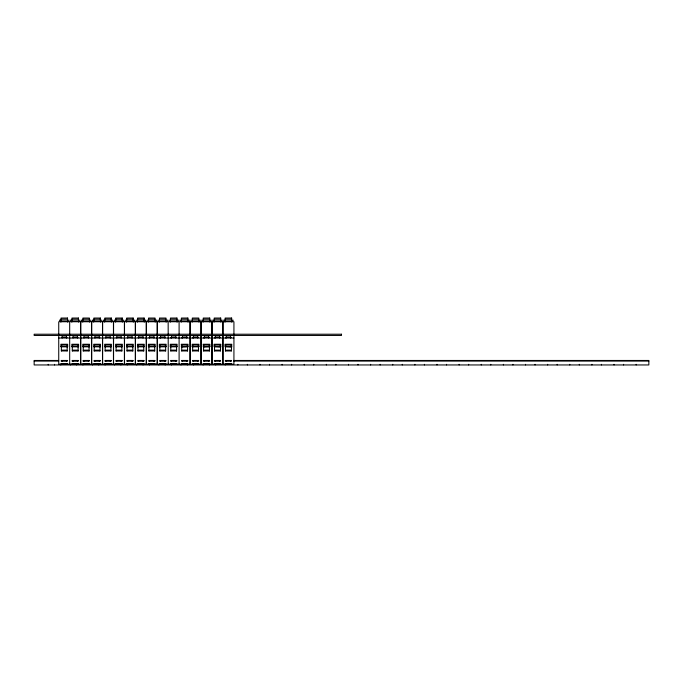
<?xml version="1.0" encoding="UTF-8"?>
<svg xmlns="http://www.w3.org/2000/svg" width="683" height="683" viewBox="0 0 683 683"><rect width="100%" height="100%" fill="white"/><g stroke="black" fill="none" stroke-linecap="round" stroke-linejoin="round"><path stroke-width="1.02" d="M67.651 346.657L60.889 346.657L60.889 344.258L67.651 344.258L67.651 346.657L60.889 346.657M78.596 346.657L71.835 346.657L71.835 344.258L78.596 344.258L78.596 346.657L71.835 346.657M89.533 346.657L82.771 346.657L82.771 344.258L89.533 344.258L89.533 346.657L82.771 346.657M100.478 346.657L93.716 346.657L93.716 344.258L100.478 344.258L100.478 346.657L93.716 346.657M111.414 346.657L104.653 346.657L104.653 344.258L111.414 344.258L111.414 346.657L104.653 346.657M122.359 346.657L115.598 346.657L115.598 344.258L122.359 344.258L122.359 346.657L115.598 346.657M133.305 346.657L126.543 346.657L126.543 344.258L133.305 344.258L133.305 346.657L126.543 346.657M144.241 346.657L137.479 346.657L137.479 344.258L144.241 344.258L144.241 346.657L137.479 346.657M155.186 346.657L148.424 346.657L148.424 344.258L155.186 344.258L155.186 346.657L148.424 346.657M166.123 346.657L159.361 346.657L159.361 344.258L166.123 344.258L166.123 346.657L159.361 346.657M177.068 346.657L170.306 346.657L170.306 344.258L177.068 344.258L177.068 346.657L170.306 346.657M188.013 346.657L181.712 346.998L181.251 344.258L188.013 344.258L188.013 346.657L181.251 346.657M198.949 346.657L192.188 346.657L192.188 344.258L198.949 344.258L198.949 346.657L192.188 346.657M209.894 346.657L203.594 346.998L203.133 344.258L209.894 344.258L209.894 346.657L203.133 346.657M220.37 346.998L214.53 346.648L214.53 350.951L220.37 350.951L220.831 344.258L214.069 344.258L214.069 346.657L220.831 346.657M231.315 346.998L225.475 346.648L225.475 350.951L231.315 350.951L231.776 344.258L225.014 344.258L225.014 346.657L231.776 346.657M61.009 319.217L67.532 319.217M71.954 319.217L78.468 319.217M82.899 319.217L89.413 319.217M93.836 319.217L100.35 319.217M104.781 319.217L111.295 319.217M115.717 319.217L122.24 319.217M126.662 319.217L133.176 319.217M137.607 319.217L144.122 319.217M148.544 319.217L155.058 319.217M159.489 319.217L166.003 319.217M170.426 319.217L176.948 319.217M181.371 319.217L187.885 319.217M192.316 319.217L198.83 319.217M203.252 319.217L209.766 319.217M214.197 319.217L220.711 319.217M225.134 319.217L231.657 319.217M82.899 320.916L89.413 320.916L89.413 318.047L82.899 318.047L82.771 322.077M155.058 320.916L148.544 320.916L148.544 318.047L155.058 318.047L155.186 322.077M166.003 320.916L159.489 320.916L159.489 318.047L166.003 318.047L166.123 322.077M192.316 320.916L198.83 320.916L198.83 318.047L192.316 318.047L192.188 322.077M61.504 337.411L67.036 337.411M72.449 337.411L77.982 337.411M83.386 337.411L88.918 337.411M94.331 337.411L99.863 337.411M105.267 337.411L110.8 337.411M116.212 337.411L121.745 337.411M127.158 337.411L132.69 337.411M138.094 337.411L143.626 337.411M149.039 337.411L154.571 337.411M159.976 337.411L165.508 337.411M170.921 337.411L176.453 337.411M181.866 337.411L187.398 337.411M192.802 337.411L198.335 337.411M203.747 337.411L209.28 337.411M214.684 337.411L220.216 337.411M225.629 337.411L231.161 337.411M58.738 338.025L159.745 338.025M159.976 338.025L170.69 338.025M170.921 338.025L181.635 338.025M181.866 338.025L192.572 338.025M192.802 338.025L203.517 338.025M203.747 338.025L214.453 338.025M214.684 338.025L225.399 338.025M225.629 338.025L233.928 338.025M61.35 346.998L61.35 350.951L67.19 350.951L67.19 346.998M72.287 346.998L72.296 350.951L78.135 350.951L78.127 346.998M83.232 346.998L83.232 350.951L89.072 350.951L89.072 346.998M94.177 346.998L94.177 350.951L100.017 350.951L100.017 346.998M105.114 346.998L105.114 350.951L110.953 350.951L110.953 346.998M116.059 346.998L116.059 350.951L121.898 350.951L121.898 346.998M126.995 346.998L127.004 350.951L132.844 350.951L132.835 346.998M137.94 346.998L137.94 350.951L143.78 350.951L143.78 346.998M148.885 346.998L148.885 350.951L154.725 350.951L154.725 346.998M159.822 346.998L159.822 350.951L165.662 350.951L165.662 346.998M170.767 346.998L170.767 350.951L176.607 350.951L176.607 346.998M181.712 346.998L181.712 350.951L187.552 350.951L187.552 346.998M192.649 346.998L192.649 350.951L198.488 350.951L198.488 346.998M203.594 346.998L203.594 350.951L209.433 350.951L209.433 346.998M58.695 360.462L34.15 360.462L34.15 364.953L648.85 364.953L648.85 360.462L233.714 360.462M34.15 361.085L58.695 361.085M233.714 361.085L648.85 361.085M61.197 363.843L67.344 363.843M72.142 363.843L78.289 363.843M83.078 363.843L89.225 363.843M94.023 363.843L100.17 363.843M104.96 363.843L111.107 363.843M115.905 363.843L122.052 363.843M126.85 363.843L132.997 363.843M137.787 363.843L143.934 363.843M148.732 363.843L154.879 363.843M159.668 363.843L165.815 363.843M170.613 363.843L176.76 363.843M181.558 363.843L187.705 363.843M192.495 363.843L198.642 363.843M203.44 363.843L209.587 363.843M214.377 363.843L220.524 363.843M225.322 363.843L231.469 363.843M636.172 364.338L636.172 364.953M623.57 364.338L623.57 364.953M614.043 364.338L614.043 364.953M601.441 364.338L601.441 364.953M591.913 364.338L591.913 364.953M579.312 364.338L579.312 364.953M569.784 364.338L569.784 364.953M557.183 364.338L557.183 364.953M547.655 364.338L547.655 364.953M535.054 364.338L535.054 364.953M525.526 364.338L525.526 364.953M512.924 364.338L512.924 364.953M503.397 364.338L503.397 364.953M490.795 364.338L490.795 364.953M481.267 364.338L481.267 364.953M468.666 364.338L468.666 364.953M459.138 364.338L459.138 364.953M446.537 364.338L446.537 364.953M437.009 364.338L437.009 364.953M424.408 364.338L424.408 364.953M414.88 364.338L414.88 364.953M402.278 364.338L402.278 364.953M392.751 364.338L392.751 364.953M380.149 364.338L380.149 364.953M370.621 364.338L370.621 364.953M358.02 364.338L358.02 364.953M348.492 364.338L348.492 364.953M335.891 364.338L335.891 364.953M326.372 364.338L326.372 364.953M313.762 364.338L313.762 364.953M304.242 364.338L304.242 364.953M291.641 364.338L291.641 364.953M282.113 364.338L282.113 364.953M269.512 364.338L269.512 364.953M259.984 364.338L259.984 364.953M247.383 364.338L247.383 364.953M237.855 364.338L237.855 364.953M233.928 321.744L233.928 364.15L58.738 364.15L58.738 321.744M233.005 320.011L233.005 321.736L223.785 321.736L223.785 320.011M231.776 320.011L231.776 322.077M231.469 363.715L231.469 364.15M230.854 346.657L230.854 345.069L225.936 345.069L225.936 346.657M230.606 360.462L230.606 361.205M230.547 338.025L230.547 335.874L226.244 335.874L226.244 338.025M226.184 360.462L226.184 361.205M225.322 363.715L225.322 364.15M225.253 364.338L225.253 364.953M225.014 320.011L225.014 322.077M222.982 321.744L222.982 364.15M222.863 321.744L222.863 364.15M222.06 320.011L222.06 321.736L212.84 321.736L212.84 320.011M220.831 320.011L220.831 322.077M220.524 363.715L220.524 364.15M219.909 346.657L219.909 345.069L214.991 345.069L214.991 346.657M219.67 360.462L219.67 361.205M219.602 338.025L219.602 335.874L215.299 335.874L215.299 338.025M215.726 364.338L215.726 364.953M215.239 360.462L215.239 361.205M214.377 363.715L214.377 364.15M214.069 320.011L214.069 322.077M212.046 321.744L212.046 364.15M211.918 321.744L211.918 364.15M211.124 320.011L211.124 321.736L201.903 321.736L201.903 320.011M209.894 320.011L209.894 322.077M209.587 363.715L209.587 364.15M209.425 364.338L209.425 364.953M208.972 346.657L208.972 345.069L204.055 345.069L204.055 346.657M208.725 360.462L208.725 361.205M208.665 338.025L208.665 335.874L204.362 335.874L204.362 338.025M204.302 360.462L204.302 361.205M203.44 363.715L203.44 364.15M203.133 320.011L203.133 322.077M203.124 364.338L203.124 364.953M201.101 321.744L201.101 364.15M200.981 321.744L200.981 364.15M200.179 320.011L200.179 321.736L190.958 321.736L190.958 320.011M198.949 320.011L198.949 322.077M198.642 363.715L198.642 364.15M198.027 346.657L198.027 345.069L193.11 345.069L193.11 346.657M197.78 360.462L197.78 361.205M197.72 338.025L197.72 335.874L193.417 335.874L193.417 338.025M193.596 364.338L193.596 364.953M193.357 360.462L193.357 361.205M192.495 363.715L192.495 364.15M190.164 321.744L190.164 364.15M190.036 321.744L190.036 364.15M189.242 320.011L189.242 321.736L180.022 321.736L180.022 320.011M188.013 320.011L188.013 322.077M187.705 363.715L187.705 364.15M187.296 364.338L187.296 364.953M187.091 346.657L187.091 345.069L182.173 345.069L182.173 346.657M186.783 338.025L186.783 335.874L182.481 335.874L182.481 338.025M186.843 360.462L186.843 361.205M182.412 360.462L182.412 361.205M181.558 363.715L181.558 364.15M181.251 320.011L181.251 322.077M180.995 364.338L180.995 364.953M179.1 321.744L179.1 364.15M178.297 320.011L178.297 321.736L169.077 321.736L169.077 320.011M177.068 320.011L177.068 322.077M176.76 363.715L176.76 364.15M176.146 346.657L176.146 345.069L171.228 345.069L171.228 346.657M175.838 338.025L175.838 335.874L171.535 335.874L171.535 338.025M175.898 360.462L175.898 361.205M171.476 360.462L171.476 361.205M171.467 364.338L171.467 364.953M170.613 363.715L170.613 364.15M170.306 320.011L170.306 322.077M168.155 321.744L168.274 364.15M167.352 320.011L167.352 321.736L158.132 321.736L158.132 320.011M165.815 363.715L165.815 364.15M165.201 346.657L165.201 345.069L160.283 345.069L160.283 346.657M165.166 364.338L165.166 364.953M164.893 338.025L164.893 335.874L160.59 335.874L160.59 338.025M164.962 360.462L164.962 361.205M160.531 360.462L160.531 361.205M159.668 363.715L159.668 364.15M159.361 320.011L159.361 322.077M158.866 364.338L158.866 364.953M157.338 321.744L157.338 364.15M157.21 321.744L157.21 364.15M156.416 320.011L156.416 321.736L147.195 321.736L147.195 320.011M154.879 363.715L154.879 364.15M154.264 346.657L154.264 345.069L149.346 345.069L149.346 346.657M153.957 338.025L153.957 335.874L149.654 335.874L149.654 338.025M154.017 360.462L154.017 361.205M149.594 360.462L149.594 361.205M149.338 364.338L149.338 364.953M148.732 363.715L148.732 364.15M148.424 320.011L148.424 322.077M146.393 321.744L146.393 364.15M146.273 321.744L146.273 364.15M145.47 320.011L145.47 321.736L136.25 321.736L136.25 320.011M144.241 320.011L144.241 322.077M143.934 363.715L143.934 364.15M143.319 346.657L143.319 345.069L138.401 345.069L138.401 346.657M143.012 338.025L143.012 335.874L138.709 335.874L138.709 338.025M143.071 360.462L143.071 361.205M143.037 364.338L143.037 364.953M138.649 360.462L138.649 361.205M137.787 363.715L137.787 364.15M137.479 320.011L137.479 322.077M136.737 364.338L136.737 364.953M135.456 321.744L135.456 364.15M135.328 321.744L135.328 364.15M134.534 320.011L134.534 321.736L125.313 321.736L125.313 320.011M133.305 320.011L133.305 322.077M132.997 363.715L132.997 364.15M132.382 346.657L132.382 345.069L127.465 345.069L127.465 346.657M132.075 338.025L132.075 335.874L127.772 335.874L127.772 338.025M132.135 360.462L132.135 361.205M127.704 360.462L127.704 361.205M127.209 364.338L127.209 364.953M126.85 363.715L126.85 364.15M126.543 320.011L126.543 322.077M124.511 321.744L124.511 364.15M124.391 321.744L124.391 364.15M123.589 320.011L123.589 321.736L114.368 321.736L114.368 320.011M122.359 320.011L122.359 322.077M122.052 363.715L122.052 364.15M121.437 346.657L121.437 345.069L116.52 345.069L116.52 346.657M121.19 360.462L121.19 361.205M121.13 338.025L121.13 335.874L116.827 335.874L116.827 338.025M120.908 364.338L120.908 364.953M116.767 360.462L116.767 361.205M115.905 363.715L115.905 364.15M115.598 320.011L115.598 322.077M114.607 364.338L114.607 364.953M113.566 321.744L113.566 364.15M113.446 321.744L113.446 364.15M112.644 320.011L112.644 321.736L103.423 321.736L103.423 320.011M111.414 320.011L111.414 322.077M111.107 363.715L111.107 364.15M110.492 346.657L110.492 345.069L105.575 345.069L105.575 346.657M110.253 360.462L110.253 361.205M110.185 338.025L110.185 335.874L105.882 335.874L105.882 338.025M105.822 360.462L105.822 361.205M104.96 363.715L104.96 364.15M105.08 364.338L105.08 364.953M104.653 320.011L104.653 322.077M102.629 321.744L102.629 364.15M102.501 321.744L102.501 364.15M101.707 320.011L101.707 321.736L92.487 321.736L92.487 320.011M100.478 320.011L100.478 322.077M100.17 363.715L100.17 364.15M99.556 346.657L99.556 345.069L94.638 345.069L94.638 346.657M99.308 360.462L99.308 361.205M99.248 338.025L99.248 335.874L94.946 335.874L94.946 338.025M98.779 364.338L98.779 364.953M94.886 360.462L94.886 361.205M94.023 363.715L94.023 364.15M93.716 320.011L93.716 322.077M92.478 364.338L92.478 364.953M91.684 321.744L91.684 364.15M91.565 321.744L91.565 364.15M90.762 320.011L90.762 321.736L81.542 321.736L81.542 320.011M89.533 320.011L89.533 322.077M89.225 363.715L89.225 364.15M88.611 346.657L88.611 345.069L83.693 345.069L83.693 346.657M88.363 360.462L88.363 361.205M88.303 338.025L88.303 335.874L84 335.874L84 338.025M83.941 360.462L83.941 361.205M83.078 363.715L83.078 364.15M82.95 364.338L82.95 364.953M80.748 321.744L80.748 364.15M80.62 321.744L80.62 364.15M79.826 320.011L79.826 321.736L70.605 321.736L70.605 320.011M78.596 320.011L78.596 322.077M78.289 363.715L78.289 364.15M77.674 346.657L77.674 345.069L72.757 345.069L72.757 346.657M77.367 338.025L77.367 335.874L73.064 335.874L73.064 338.025M77.427 360.462L77.427 361.205M76.65 364.338L76.65 364.953M72.996 360.462L72.996 361.205M72.142 363.715L72.142 364.15M71.835 320.011L71.835 322.077M70.349 364.338L70.349 364.953M69.683 321.744L69.683 364.15M68.881 320.011L68.881 321.736L59.66 321.736L59.66 320.011M67.651 320.011L67.651 322.077M67.344 363.715L67.344 364.15M66.729 346.657L66.729 345.069L61.812 345.069L61.812 346.657M66.422 338.025L66.422 335.874L62.119 335.874L62.119 338.025M66.482 360.462L66.482 361.205M62.059 360.462L62.059 361.205M61.197 363.715L61.197 364.15M60.889 320.011L60.889 322.077M60.821 364.338L60.821 364.953M54.52 364.338L54.52 364.953M48.22 364.338L48.22 364.953M225.475 350.951A1.264 1.264 0 0 1 226.696 350.14L230.094 350.14A1.264 1.264 0 0 1 231.315 350.96M214.53 350.951A1.264 1.264 0 0 1 215.751 350.14L219.158 350.14A1.264 1.264 0 0 1 220.37 350.96M203.594 350.951A1.264 1.264 0 0 1 204.806 350.14L208.213 350.14A1.264 1.264 0 0 1 209.433 350.96M192.649 350.951A1.264 1.264 0 0 1 193.87 350.14L197.276 350.14A1.264 1.264 0 0 1 198.488 350.96M181.712 350.951A1.264 1.264 0 0 1 182.924 350.14L186.331 350.14A1.264 1.264 0 0 1 187.552 350.951M170.767 350.951A1.264 1.264 0 0 1 171.988 350.14L175.386 350.14A1.264 1.264 0 0 1 176.607 350.96M159.822 350.951A1.264 1.264 0 0 1 161.043 350.14L164.449 350.14A1.264 1.264 0 0 1 165.662 350.96M148.885 350.951A1.264 1.264 0 0 1 150.098 350.14L153.504 350.14A1.264 1.264 0 0 1 154.725 350.96M137.94 350.951A1.264 1.264 0 0 1 139.161 350.14L142.568 350.14A1.264 1.264 0 0 1 143.78 350.96M127.004 350.951A1.264 1.264 0 0 1 128.216 350.14L131.623 350.14A1.264 1.264 0 0 1 132.835 350.96M116.059 350.951A1.264 1.264 0 0 1 117.28 350.14L120.678 350.14A1.264 1.264 0 0 1 121.898 350.96M105.114 350.951A1.264 1.264 0 0 1 106.335 350.14L109.741 350.14A1.264 1.264 0 0 1 110.953 350.96M94.177 350.951A1.264 1.264 0 0 1 95.389 350.14L98.796 350.14A1.264 1.264 0 0 1 100.017 350.96M83.232 350.951A1.264 1.264 0 0 1 84.453 350.14L87.859 350.14A1.264 1.264 0 0 1 89.072 350.96M72.296 350.951A1.264 1.264 0 0 1 73.508 350.14L76.914 350.14A1.264 1.264 0 0 1 78.127 350.96M61.35 350.951A1.264 1.264 0 0 1 62.571 350.14L65.969 350.14A1.264 1.264 0 0 1 67.19 350.96M67.532 318.047L61.009 318.047L61.009 320.916L67.532 320.916L67.532 318.047M78.468 318.047L71.954 318.047L71.954 320.916L78.468 320.916L78.468 318.047M100.35 318.047L93.836 318.047L93.836 320.916L100.35 320.916L100.35 318.047M111.295 318.047L104.781 318.047L104.781 320.916L111.295 320.916L111.295 318.047M122.24 318.047L115.717 318.047L115.717 320.916L122.24 320.916L122.24 318.047M133.176 318.047L126.662 318.047L126.662 320.916L133.176 320.916L133.176 318.047M144.122 318.047L137.607 318.047L137.607 320.916L144.122 320.916L144.122 318.047M176.948 318.047L170.426 318.047L170.426 320.916L176.948 320.916L176.948 318.047M187.885 318.047L181.371 318.047L181.371 320.916L187.885 320.916L187.885 318.047M209.766 318.047L203.252 318.047L203.252 320.916L209.766 320.916L209.766 318.047M220.711 318.047L214.197 318.047L214.197 320.916L220.711 320.916L220.711 318.047M231.657 318.047L225.134 318.047L225.134 320.916L231.657 320.916L231.657 318.047M341.5 334.218L34.15 334.218L34.15 335.447L341.5 335.447L341.5 334.218M67.344 360.462L61.197 360.462L61.197 361.205L67.344 361.205L67.344 360.462M78.289 360.462L72.142 360.462L72.142 361.205L78.289 361.205L78.289 360.462M89.225 360.462L83.078 360.462L83.078 361.205L89.225 361.205L89.225 360.462M100.17 360.462L94.023 360.462L94.023 361.205L100.17 361.205L100.17 360.462M111.107 360.462L104.96 360.462L104.96 361.205L111.107 361.205L111.107 360.462M122.052 360.462L115.905 360.462L115.905 361.205L122.052 361.205L122.052 360.462M132.997 360.462L126.85 360.462L126.85 361.205L132.997 361.205L132.997 360.462M143.934 360.462L137.787 360.462L137.787 361.205L143.934 361.205L143.934 360.462M154.879 360.462L148.732 360.462L148.732 361.205L154.879 361.205L154.879 360.462M165.815 360.462L159.668 360.462L159.668 361.205L165.815 361.205L165.815 360.462M176.76 360.462L170.613 360.462L170.613 361.205L176.76 361.205L176.76 360.462M187.705 360.462L181.558 360.462L181.558 361.205L187.705 361.205L187.705 360.462M198.642 360.462L192.495 360.462L192.495 361.205L198.642 361.205L198.642 360.462M209.587 360.462L203.44 360.462L203.44 361.205L209.587 361.205L209.587 360.462M220.524 360.462L214.377 360.462L214.377 361.205L220.524 361.205L220.524 360.462M231.469 360.462L225.322 360.462L225.322 361.205L231.469 361.205L231.469 360.462"/></g></svg>
